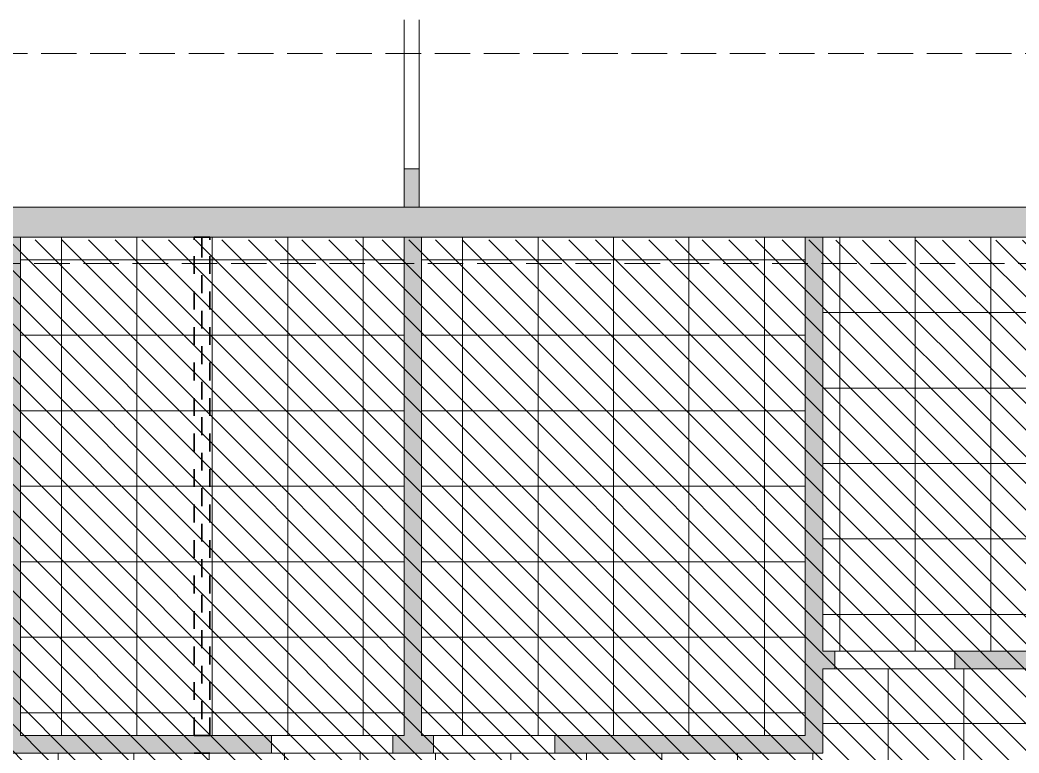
# Model space of a CAD drawing. Header units: millimetres. Extents: x 10620 to 41954, y -5252 to 15780.
# Drawn here: x 24536 to 32480, y 9953 to 15780 of the extents above; entities that cross this region are included whole.
import ezdxf

# ---------------------------------------------------------------- set-up
doc = ezdxf.new("R2010")
doc.units = ezdxf.units.MM
doc.linetypes.add('IMPORT-Hidden Line _2_', pattern=[391.222223, 282.222223, -109])
doc.linetypes.add('IMPORT-Small Dashed _2_', pattern=[282.222222, 141.111111, -141.111111])
for name, color, linetype, lineweight in [('0_Pen_No__21', 50, 'Continuous', 35), ('A-Des_ Ceiling', 7, 'Continuous', 13), ('A-Des_ Ceiling_Pen_No__89', 123, 'Continuous', 13), ('A-Des_ Roofs_Pen_No__92', 23, 'Continuous', 13), ('A-Des_ Walls', 7, 'Continuous', 13), ('A-Des_ Walls_Pen_No__27', 7, 'Continuous', 13), ('A-Des_ Walls_Pen_No__87', 251, 'Continuous', 13), ('A-DETL-GENF-OTLN', 92, 'Continuous', 25), ('L40 Reflected Ceiling Plans_GF Existing Ground Presentation Plan_2_dwg', 8, 'Continuous', 13)]:
    doc.layers.add(name, color=color, linetype=linetype, lineweight=lineweight)

# ---------------------------------------------------------------- blocks, each defined once
blk = doc.blocks.new('L40 Reflected Ceiling Plans_GF Existing Ground Presentation Plan_2_dwg_Slab_14_4-12208784-Existing Enlarged Layout 2 RCP')
at = {"layer": 'A-Des_ Ceiling'}
h = blk.add_hatch(dxfattribs=at)
h.set_pattern_fill('FP_7', color=9, style=0, pattern_type=2)
h.set_pattern_definition([(0, (34654, 11654.4), (0, 600), []), (90, (34654, 11654.4), (-600, 4e-14), [])])
h.paths.add_polyline_path([(31584.5, 10763.3), (34054, 10763.3), (34054, 11368.3), (34654, 11368.3), (34654, 14053.3), (30919.7, 14053.3), (30919.7, 10763.3), (31014.7, 10763.3)])
at = {"layer": 'A-Des_ Ceiling_Pen_No__89', "color": 9}
for p, q in [((30919.7, 14053.3), (30919.7, 14030.4)), ((34654, 14053.3), (30919.7, 14053.3)), ((34654, 14030.4), (34654, 14053.3)), ((31014.7, 10763.3), (31969.7, 10763.3))]:
    blk.add_line(p, q, dxfattribs=at)
at = {"layer": 'A-Des_ Ceiling_Pen_No__89', "color": 9, "flags": 128}
for points in [[(30919.7, 14030.4), (30919.7, 10763.3), (31014.7, 10763.3)], [(34054, 11368.3), (34654, 11368.3), (34654, 14030.4)], [(31969.7, 10763.3), (34054, 10763.3), (34054, 11368.3)]]:
    blk.add_lwpolyline(points, dxfattribs=at)
blk = doc.blocks.new('L40 Reflected Ceiling Plans_GF Existing Ground Presentation Plan_2_dwg_Slab_15_4-12208785-Existing Enlarged Layout 2 RCP')
at = {"layer": 'A-Des_ Ceiling'}
h = blk.add_hatch(dxfattribs=at)
h.set_pattern_fill('FP_8', color=9, style=0, pattern_type=2)
h.set_pattern_definition([(0, (29254.7, 12073.3), (0, 600), []), (90, (29254.7, 12073.3), (-600, 4e-14), [])])
h.paths.add_polyline_path([(30779.7, 10093.3), (30779.7, 14053.3), (27729.7, 14053.3), (27729.7, 10093.3), (30203.8, 10093.3)])
at = {"layer": 'A-Des_ Ceiling_Pen_No__89', "color": 9}
for p, q in [((27729.7, 14033.3), (27729.7, 10093.3)), ((30779.7, 14033.3), (30779.7, 14053.3)), ((27729.7, 10093.3), (27824.7, 10093.3)), ((27824.7, 10093.3), (28789.7, 10093.3))]:
    blk.add_line(p, q, dxfattribs=at)
at = {"layer": 'A-Des_ Ceiling_Pen_No__89', "color": 9, "flags": 128}
for points in [[(30779.7, 14053.3), (27729.7, 14053.3), (27729.7, 14033.3)], [(28789.7, 10093.3), (30779.7, 10093.3), (30779.7, 14033.3)]]:
    blk.add_lwpolyline(points, dxfattribs=at)
blk = doc.blocks.new('L40 Reflected Ceiling Plans_GF Existing Ground Presentation Plan_2_dwg_Slab_16_4-12208786-Existing Enlarged Layout 2 RCP')
at = {"layer": 'A-Des_ Ceiling'}
h = blk.add_hatch(dxfattribs=at)
h.set_pattern_fill('FP_9', color=9, style=0, pattern_type=2)
h.set_pattern_definition([(0, (26064.7, 12073.3), (0, 600), []), (90, (26064.7, 12073.3), (-600, 4e-14), [])])
h.paths.add_polyline_path([(27499.7, 10093.3), (27589.7, 10093.3), (27589.7, 14053.3), (24539.7, 14053.3), (24539.7, 10093.3), (26534.7, 10093.3)])
at = {"layer": 'A-Des_ Ceiling_Pen_No__89', "color": 9}
for p, q in [((24539.7, 14053.3), (24539.7, 14033.3)), ((27589.7, 14053.3), (24539.7, 14053.3)), ((24539.7, 14033.3), (24539.7, 10093.3)), ((27589.7, 14033.3), (27589.7, 14053.3)), ((24539.7, 10093.3), (26534.7, 10093.3)), ((26534.7, 10093.3), (27499.7, 10093.3))]:
    blk.add_line(p, q, dxfattribs=at)
at = {"layer": 'A-Des_ Ceiling_Pen_No__89', "color": 9, "flags": 128}
blk.add_lwpolyline([(27499.7, 10093.3), (27589.7, 10093.3), (27589.7, 14033.3)], dxfattribs=at)
blk = doc.blocks.new('L40 Reflected Ceiling Plans_GF Existing Ground Presentation Plan_2_dwg_Slab_28_4-12208797-Existing Enlarged Layout 2 RCP')
at = {"layer": 'A-Des_ Ceiling'}
h = blk.add_hatch(dxfattribs=at)
h.set_pattern_fill('FP_16', color=9, style=0, pattern_type=2)
h.set_pattern_definition([(0, (23639.7, 4186.64), (0, 600), []), (90, (23639.7, 4186.64), (-600, 4e-14), [])])
h.paths.add_polyline_path([(23739.7, 4008.3), (25919.7, 4008.3), (25919.7, 8113.3), (31899.7, 8113.3), (31899.7, 9068.3), (32084.7, 9253.3), (35174, 9253.3), (35174, 9513.3), (35494, 9513.3), (35494, 10623.3), (30919.7, 10623.3), (30919.7, 9953.3), (24399.7, 9953.3), (24399.7, 13683.3), (23624.7, 13683.3), (23624.7, 14113.3), (21139.7, 14113.3), (21139.7, 13683.3), (20329.7, 13683.3), (20329.7, 9953.3), (18079.7, 9953.3), (18079.7, 8113.3), (23739.7, 8113.3), (23739.7, 4288.3)])
at = {"layer": 'A-Des_ Ceiling_Pen_No__89', "color": 9}
for p, q in [((31014.7, 10623.3), (30919.7, 10623.3)), ((34504.7, 10623.3), (31969.7, 10623.3)), ((27499.7, 9953.3), (26534.7, 9953.3)), ((27824.7, 9953.3), (27499.7, 9953.3)), ((28789.7, 9953.3), (27824.7, 9953.3))]:
    blk.add_line(p, q, dxfattribs=at)
at = {"layer": 'A-Des_ Ceiling_Pen_No__89', "color": 9, "flags": 128}
for points in [[(26534.7, 9953.3), (25919.7, 9953.3), (24399.7, 9953.3), (24399.7, 13683.3)], [(30919.7, 10623.3), (30919.7, 9953.3), (28789.7, 9953.3)], [(31969.7, 10623.3), (31899.7, 10623.3), (31014.7, 10623.3)]]:
    blk.add_lwpolyline(points, dxfattribs=at)
blk = doc.blocks.new('L40 Reflected Ceiling Plans_GF Existing Ground Presentation Plan_2_dwg_Wall_48_4-12208895-Existing Enlarged Layout 2 RCP')
at = {"layer": 'A-Des_ Walls'}
h = blk.add_hatch(dxfattribs=at)
h.set_pattern_fill('FP_19', color=9, style=0, pattern_type=2)
h.set_pattern_definition([(180, (0, 0), (1e-13, 779.423), [48.75, -401.25]), (180, (-225, -389.7), (1e-13, 779.423), [48.75, -401.25]), (240, (0, 0), (-675, 389.711), [48.75, -401.25]), (240, (-450, 0), (-675, 389.711), [48.75, -401.25]), (300, (-48.75, 0), (675, 389.712), [48.75, -401.25]), (300, (-498.75, 0), (675, 389.712), [48.75, -401.25]), (180, (0, -75), (2e-14, 150), [0, -150, 0, -225]), (225, (-75, -75), (-106.066, 106.066), [0, -112.5, 0, -187.5])])
h.paths.add_polyline_path([(27709.7, 14053.3), (38739, 14053.3), (38739, 14293.3), (24399.7, 14293.3), (24399.7, 14053.3), (27589.7, 14053.3)])
at = {"layer": 'A-Des_ Walls', "color": 9}
for p, q in [((27589.7, 14293.3), (24399.7, 14293.3)), ((27709.7, 14293.3), (27589.7, 14293.3)), ((38739, 14293.3), (27709.7, 14293.3)), ((24539.7, 14053.3), (27589.7, 14053.3)), ((27589.7, 14053.3), (27729.7, 14053.3)), ((27729.7, 14053.3), (30779.7, 14053.3)), ((30779.7, 14053.3), (30919.7, 14053.3)), ((30919.7, 14053.3), (35494, 14053.3))]:
    blk.add_line(p, q, dxfattribs=at)
at = {"layer": 'A-Des_ Walls', "color": 9, "flags": 128}
blk.add_lwpolyline([(24399.7, 14083.3), (24399.7, 14053.3), (24539.7, 14053.3)], dxfattribs=at)
at = {"layer": 'A-Des_ Walls_Pen_No__27', "color": 9}
for p, q in [((24399.7, 14293.3), (27589.7, 14293.3)), ((27589.7, 14293.3), (27709.7, 14293.3)), ((24539.7, 14053.3), (27589.7, 14053.3)), ((27589.7, 14053.3), (27729.7, 14053.3)), ((27729.7, 14053.3), (30779.7, 14053.3)), ((30779.7, 14053.3), (30919.7, 14053.3)), ((30919.7, 14053.3), (35494, 14053.3))]:
    blk.add_line(p, q, dxfattribs=at)
at = {"layer": 'A-Des_ Walls_Pen_No__27', "color": 9, "flags": 128}
for points in [[(27709.7, 14293.3), (38889, 14293.3), (38889, 14053.3)], [(24399.7, 14083.3), (24399.7, 14053.3), (24539.7, 14053.3)]]:
    blk.add_lwpolyline(points, dxfattribs=at)
blk = doc.blocks.new('L40 Reflected Ceiling Plans_GF Existing Ground Presentation Plan_2_dwg_Wall_59_4-12208910-Existing Enlarged Layout 2 RCP')
at = {"layer": 'A-Des_ Walls'}
for points in [[(24539.7, 10093.3), (24539.7, 14053.3), (24399.7, 14053.3), (24399.7, 10093.3)], [(24539.7, 9953.3), (24539.7, 10093.3), (24399.7, 9953.3)], [(24399.7, 9953.3), (24539.7, 10093.3), (24399.7, 10093.3)]]:
    blk.add_hatch(color=10, dxfattribs=at).paths.add_polyline_path(points)
at = {"layer": 'A-Des_ Walls_Pen_No__27', "color": 9}
blk.add_line((24539.7, 10093.3), (24539.7, 14033.3), dxfattribs=at)
at = {"layer": 'A-Des_ Walls_Pen_No__27', "color": 9, "flags": 128}
for points in [[(24399.7, 14053.3), (24399.7, 9953.3), (24539.7, 9953.3)], [(24539.7, 14033.3), (24539.7, 14053.3), (24399.7, 14053.3)]]:
    blk.add_lwpolyline(points, dxfattribs=at)
blk = doc.blocks.new('L40 Reflected Ceiling Plans_GF Existing Ground Presentation Plan_2_dwg_Wall_60_4-12208913-Existing Enlarged Layout 2 RCP')
at = {"layer": 'A-Des_ Walls'}
for points in [[(25997.2, 9953.3), (26534.7, 9953.3), (26534.7, 10093.3), (24539.7, 10093.3), (24539.7, 9953.3), (25522.2, 9953.3)], [(27729.7, 9953.3), (27824.7, 9953.3), (27824.7, 10093.3), (27499.7, 10093.3), (27499.7, 9953.3), (27589.7, 9953.3)], [(28789.7, 9953.3), (30779.7, 9953.3), (30779.7, 10093.3), (28789.7, 10093.3)], [(30919.7, 9953.3), (30919.7, 10093.3), (30779.7, 10093.3), (30894, 9979)], [(30779.7, 9953.3), (30919.7, 9953.3), (30779.7, 10093.3)]]:
    blk.add_hatch(color=10, dxfattribs=at).paths.add_polyline_path(points)
at = {"layer": 'A-Des_ Walls_Pen_No__27', "color": 9, "flags": 128}
for points in [[(24539.7, 9953.3), (26534.7, 9953.3), (26534.7, 10093.3), (24539.7, 10093.3)], [(27589.7, 10093.3), (27499.7, 10093.3), (27499.7, 9953.3), (27824.7, 9953.3), (27824.7, 10093.3), (27729.7, 10093.3)], [(30919.7, 10093.3), (30919.7, 9953.3), (28789.7, 9953.3), (28789.7, 10093.3), (30779.7, 10093.3)]]:
    blk.add_lwpolyline(points, dxfattribs=at)
at = {"layer": 'A-Des_ Walls_Pen_No__87', "color": 9, "flags": 128}
for points in [[(27499.7, 10093.3), (27017.2, 10093.3), (26534.7, 10093.3)], [(28789.7, 10093.3), (28307.2, 10093.3), (27824.7, 10093.3)], [(26534.7, 9953.3), (27017.2, 9953.3), (27499.7, 9953.3)], [(27824.7, 9953.3), (28307.2, 9953.3), (28789.7, 9953.3)]]:
    blk.add_lwpolyline(points, dxfattribs=at)
blk = doc.blocks.new('L40 Reflected Ceiling Plans_GF Existing Ground Presentation Plan_2_dwg_Wall_61_4-12208914-Existing Enlarged Layout 2 RCP')
at = {"layer": 'A-Des_ Walls'}
blk.add_hatch(color=10, dxfattribs=at).paths.add_polyline_path([(30894, 10093.3), (30919.7, 10093.3), (30919.7, 14053.3), (30779.7, 14053.3), (30779.7, 10093.3)])
at = {"layer": 'A-Des_ Walls_Pen_No__27', "color": 9}
for p, q in [((30779.7, 14033.3), (30779.7, 10093.3)), ((30919.7, 10763.3), (30919.7, 14030.4)), ((30919.7, 10093.3), (30919.7, 10623.3))]:
    blk.add_line(p, q, dxfattribs=at)
at = {"layer": 'A-Des_ Walls_Pen_No__27', "color": 9, "flags": 128}
blk.add_lwpolyline([(30919.7, 14030.4), (30919.7, 14053.3), (30779.7, 14053.3), (30779.7, 14033.3)], dxfattribs=at)
blk = doc.blocks.new('L40 Reflected Ceiling Plans_GF Existing Ground Presentation Plan_2_dwg_Wall_62_4-12208917-Existing Enlarged Layout 2 RCP')
at = {"layer": 'A-Des_ Walls'}
for points in [[(31014.7, 10623.3), (31014.7, 10763.3), (30919.7, 10763.3), (30919.7, 10623.3)], [(31969.7, 10623.3), (34504.7, 10623.3), (34504.7, 10763.3), (31969.7, 10763.3)], [(35494, 10623.3), (35494, 10763.3), (35324.7, 10763.3), (35324.7, 10623.3)]]:
    blk.add_hatch(color=10, dxfattribs=at).paths.add_polyline_path(points)
at = {"layer": 'A-Des_ Walls_Pen_No__27', "color": 9}
for p, q in [((35324.7, 10763.3), (35494, 10763.3)), ((35494, 10763.3), (35494, 10623.3))]:
    blk.add_line(p, q, dxfattribs=at)
at = {"layer": 'A-Des_ Walls_Pen_No__27', "color": 9, "flags": 128}
for points in [[(30919.7, 10623.3), (31014.7, 10623.3), (31014.7, 10763.3), (30919.7, 10763.3)], [(34054, 10763.3), (31969.7, 10763.3), (31969.7, 10623.3), (34504.7, 10623.3), (34504.7, 10763.3), (34194, 10763.3)], [(35494, 10623.3), (35324.7, 10623.3), (35324.7, 10763.3)]]:
    blk.add_lwpolyline(points, dxfattribs=at)
at = {"layer": 'A-Des_ Walls_Pen_No__87', "color": 9, "flags": 128}
for points in [[(31969.7, 10763.3), (31492.2, 10763.3), (31014.7, 10763.3)], [(35324.7, 10763.3), (34914.7, 10763.3), (34504.7, 10763.3)], [(31014.7, 10623.3), (31492.2, 10623.3), (31969.7, 10623.3)], [(34504.7, 10623.3), (34914.7, 10623.3), (35324.7, 10623.3)]]:
    blk.add_lwpolyline(points, dxfattribs=at)
blk = doc.blocks.new('L40 Reflected Ceiling Plans_GF Existing Ground Presentation Plan_2_dwg_Wall_63_4-12208918-Existing Enlarged Layout 2 RCP')
at = {"layer": 'A-Des_ Walls'}
blk.add_hatch(color=10, dxfattribs=at).paths.add_polyline_path([(27589.7, 10093.3), (27729.7, 10093.3), (27729.7, 14053.3), (27589.7, 14053.3), (27589.7, 10114.1)])
at = {"layer": 'A-Des_ Walls_Pen_No__27', "color": 9}
for p, q in [((27589.7, 14033.3), (27589.7, 10093.3)), ((27729.7, 10093.3), (27729.7, 14033.3))]:
    blk.add_line(p, q, dxfattribs=at)
at = {"layer": 'A-Des_ Walls_Pen_No__27', "color": 9, "flags": 128}
blk.add_lwpolyline([(27729.7, 14033.3), (27729.7, 14053.3), (27589.7, 14053.3), (27589.7, 14033.3)], dxfattribs=at)
blk = doc.blocks.new('L40 Reflected Ceiling Plans_GF Existing Ground Presentation Plan_2_dwg_Wall_119_4-12209004-Existing Enlarged Layout 2 RCP')
at = {"layer": 'A-Des_ Walls'}
blk.add_hatch(color=10, dxfattribs=at).paths.add_polyline_path([(27709.7, 14293.3), (27709.7, 14598.3), (27589.7, 14598.3), (27589.7, 14293.3)])
at = {"layer": 'A-Des_ Walls_Pen_No__27', "color": 9, "flags": 128}
blk.add_lwpolyline([(27709.7, 14293.3), (27589.7, 14293.3), (27589.7, 14598.3), (27709.7, 14598.3)], close=True, dxfattribs=at)
at = {"layer": 'A-Des_ Walls_Pen_No__87', "color": 9, "flags": 128}
for points in [[(27589.7, 15780.4), (27589.7, 15423.3), (27589.7, 14598.3)], [(27709.7, 14598.3), (27709.7, 15423.3), (27709.7, 15780.4)]]:
    blk.add_lwpolyline(points, dxfattribs=at)
blk = doc.blocks.new('L40 Reflected Ceiling Plans_GF Existing Ground Presentation Plan_2_dwg_Roof_1_4-12209086-Existing Enlarged Layout 2 RCP')
at = {"layer": 'A-Des_ Roofs_Pen_No__92', "color": 9, "linetype": 'IMPORT-Hidden Line _2_'}
blk.add_line((35494, 13845.1), (13006.2, 13845.1), dxfattribs=at)
at = {"layer": 'A-Des_ Roofs_Pen_No__92', "color": 9, "linetype": 'IMPORT-Hidden Line _2_', "flags": 128}
blk.add_lwpolyline([(10619.7, 15514.2), (40119.7, 15514.2), (40119.7, 15780.4)], dxfattribs=at)
blk = doc.blocks.new('L40 Reflected Ceiling Plans_GF Existing Ground Presentation Plan_2_dwg-12074158-Existing Enlarged Layout 2 RCP')
at = {"layer": '0_Pen_No__21', "color": 253, "linetype": 'IMPORT-Small Dashed _2_'}
for p, q in [((25919.7, 14053.3), (25982.4, 14053.3)), ((25919.7, 14033.3), (25919.7, 14053.3)), ((25919.7, 10093.3), (25919.7, 14033.3)), ((26045.2, 14053.3), (25982.4, 14053.3)), ((25982.4, 14053.3), (25982.4, 14033.3)), ((25982.4, 14053.3), (25982.4, 14033.3)), ((25982.4, 14033.3), (25982.4, 10093.3)), ((25982.4, 14033.3), (25982.4, 10093.3)), ((26045.2, 14033.3), (26045.2, 14053.3)), ((26045.2, 10093.3), (26045.2, 14033.3)), ((25982.4, 10093.3), (25919.7, 10093.3)), ((25982.4, 10093.3), (26045.2, 10093.3)), ((25919.7, 9953.3), (25982.4, 9953.3)), ((26045.2, 9953.3), (25982.4, 9953.3))]:
    blk.add_line(p, q, dxfattribs=at)
for name in ['L40 Reflected Ceiling Plans_GF Existing Ground Presentation Plan_2_dwg_Roof_1_4-12209086-Existing Enlarged Layout 2 RCP', 'L40 Reflected Ceiling Plans_GF Existing Ground Presentation Plan_2_dwg_Wall_119_4-12209004-Existing Enlarged Layout 2 RCP', 'L40 Reflected Ceiling Plans_GF Existing Ground Presentation Plan_2_dwg_Wall_48_4-12208895-Existing Enlarged Layout 2 RCP', 'L40 Reflected Ceiling Plans_GF Existing Ground Presentation Plan_2_dwg_Slab_28_4-12208797-Existing Enlarged Layout 2 RCP', 'L40 Reflected Ceiling Plans_GF Existing Ground Presentation Plan_2_dwg_Wall_59_4-12208910-Existing Enlarged Layout 2 RCP', 'L40 Reflected Ceiling Plans_GF Existing Ground Presentation Plan_2_dwg_Slab_16_4-12208786-Existing Enlarged Layout 2 RCP', 'L40 Reflected Ceiling Plans_GF Existing Ground Presentation Plan_2_dwg_Wall_63_4-12208918-Existing Enlarged Layout 2 RCP', 'L40 Reflected Ceiling Plans_GF Existing Ground Presentation Plan_2_dwg_Slab_15_4-12208785-Existing Enlarged Layout 2 RCP', 'L40 Reflected Ceiling Plans_GF Existing Ground Presentation Plan_2_dwg_Wall_61_4-12208914-Existing Enlarged Layout 2 RCP', 'L40 Reflected Ceiling Plans_GF Existing Ground Presentation Plan_2_dwg_Slab_14_4-12208784-Existing Enlarged Layout 2 RCP', 'L40 Reflected Ceiling Plans_GF Existing Ground Presentation Plan_2_dwg_Wall_62_4-12208917-Existing Enlarged Layout 2 RCP', 'L40 Reflected Ceiling Plans_GF Existing Ground Presentation Plan_2_dwg_Wall_60_4-12208913-Existing Enlarged Layout 2 RCP']:
    blk.add_blockref(name, (0, 0))

msp = doc.modelspace()

# ---------------------------------------------------------------- hatches: boundary and pattern name
at = {"layer": 'A-DETL-GENF-OTLN', "lineweight": 13}
h = msp.add_hatch(dxfattribs=at)
h.set_pattern_fill('FP_27', color=130, style=0, pattern_type=2)
h.set_pattern_definition([(135, (231267.75, -123422.73), (-106.06602, -106.06602), [])])
h.paths.add_polyline_path([(25997.2, -3277), (25997.2, 1328.5), (32184.7, 1328.5), (32184.7, 3773.3), (25997.2, 3773.3), (25997.2, 8226.8), (31899.7, 8226.8), (31899.7, 9272.2), (35494, 9272.2), (35494, 14030.4), (30894, 14030.4), (30894, 14033.3), (24399.7, 14033.3), (24399.7, 14083.3), (13006.2, 14083.3), (13006.2, 10787.3), (15206.2, 10787.3), (15206.2, 10000.7), (14820, 10000.7), (14820, 7988.3), (12161.8, 7988.3), (12161.8, 4150.9), (17002.2, 4150.9), (17002.2, 7750.9), (16513.3, 7935.5), (16513.3, 10000.7), (18079.7, 10000.7), (18079.7, 8226.8), (23683.7, 8226.8), (23683.7, 3773.3), (12099.3, 3773.3), (12099.3, 1328.5), (23683.7, 1328.5), (23683.7, -3277)])

# ---------------------------------------------------------------- block references
at = {"layer": 'L40 Reflected Ceiling Plans_GF Existing Ground Presentation Plan_2_dwg', "color": 9}
msp.add_blockref('L40 Reflected Ceiling Plans_GF Existing Ground Presentation Plan_2_dwg-12074158-Existing Enlarged Layout 2 RCP', (0, 0), dxfattribs=at)

doc.saveas('drawing.dxf')
